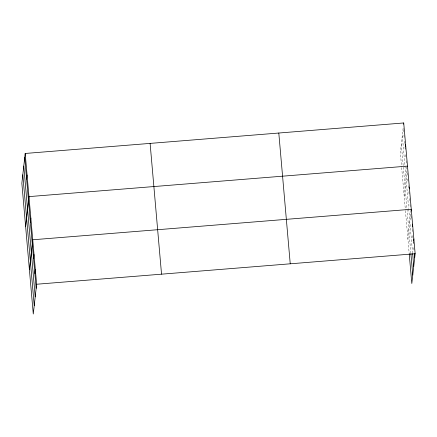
<?xml version="1.0" encoding="UTF-8"?>
<svg xmlns="http://www.w3.org/2000/svg" width="437" height="437" viewBox="0 0 437 437"><rect width="100%" height="100%" fill="white"/><g stroke="black" fill="none" stroke-linecap="round" stroke-linejoin="round"><path stroke-width="0.33" stroke-dasharray="2.19 1.64" d="M403.127 128.21L400.374 152.759L401.614 166.923M405.143 148.662L405.274 147.482M404.149 195.918L406.962 170.801M407.918 239.077L410.802 213.393L410.622 211.371M413.391 243.038L413.522 241.863M403.488 129.778L403.668 131.799M403.963 135.175L404.198 137.874M404.493 141.244L404.788 144.614M405.023 147.313L405.317 150.683M405.673 154.731L405.847 156.752M406.202 160.8L406.437 163.493M406.732 166.868L406.967 169.561M407.262 172.937L407.497 175.63M407.792 179.006L408.027 181.699M408.382 185.747L408.617 188.445M408.912 191.816L409.152 194.514M409.502 198.562L409.682 200.583M410.032 204.631L410.212 206.652M411.037 216.091L411.332 219.456M412.217 229.562L412.391 231.583M412.747 235.625L412.981 238.323M413.276 241.688L413.511 244.387M413.806 247.752L414.041 250.45M402.302 135.557L404.897 165.224M404.957 165.902L408.671 208.383M408.732 209.055L412.561 252.859M401.324 144.286L410.813 252.832M401.669 167.595L405.383 210.077M405.443 210.754L409.218 253.897"/><path stroke-width="0.66" d="M25.193 153.463L21.85 183.261L33.283 314.039L36.626 284.241L25.193 153.463L403.717 122.961L415.15 253.739L411.807 283.537L409.218 253.897M26.619 179.159L27.078 175.04M25.625 226.415L28.968 196.617L407.492 166.12M30.388 222.313L30.852 218.194M29.399 269.574L32.737 239.776L411.261 209.274L411.064 211.044M33.573 258.715L34.037 254.596M34.867 273.535L35.331 269.416M403.586 124.141L403.717 122.961M405.339 146.892L405.602 144.543M409.245 188.877L409.376 187.697M412.293 226.453L412.561 224.099M413.588 241.273L413.855 238.919M36.626 284.241L415.15 253.739M414.336 253.815L414.686 257.857M412.621 253.531L413.735 266.335M410.873 253.504L412.757 275.064M278.801 133.028L290.239 263.806M150.104 143.396L161.537 274.174M24.729 157.582L36.167 288.36M23.778 166.055L35.211 296.832M22.8 174.784L34.233 305.561"/></g></svg>
